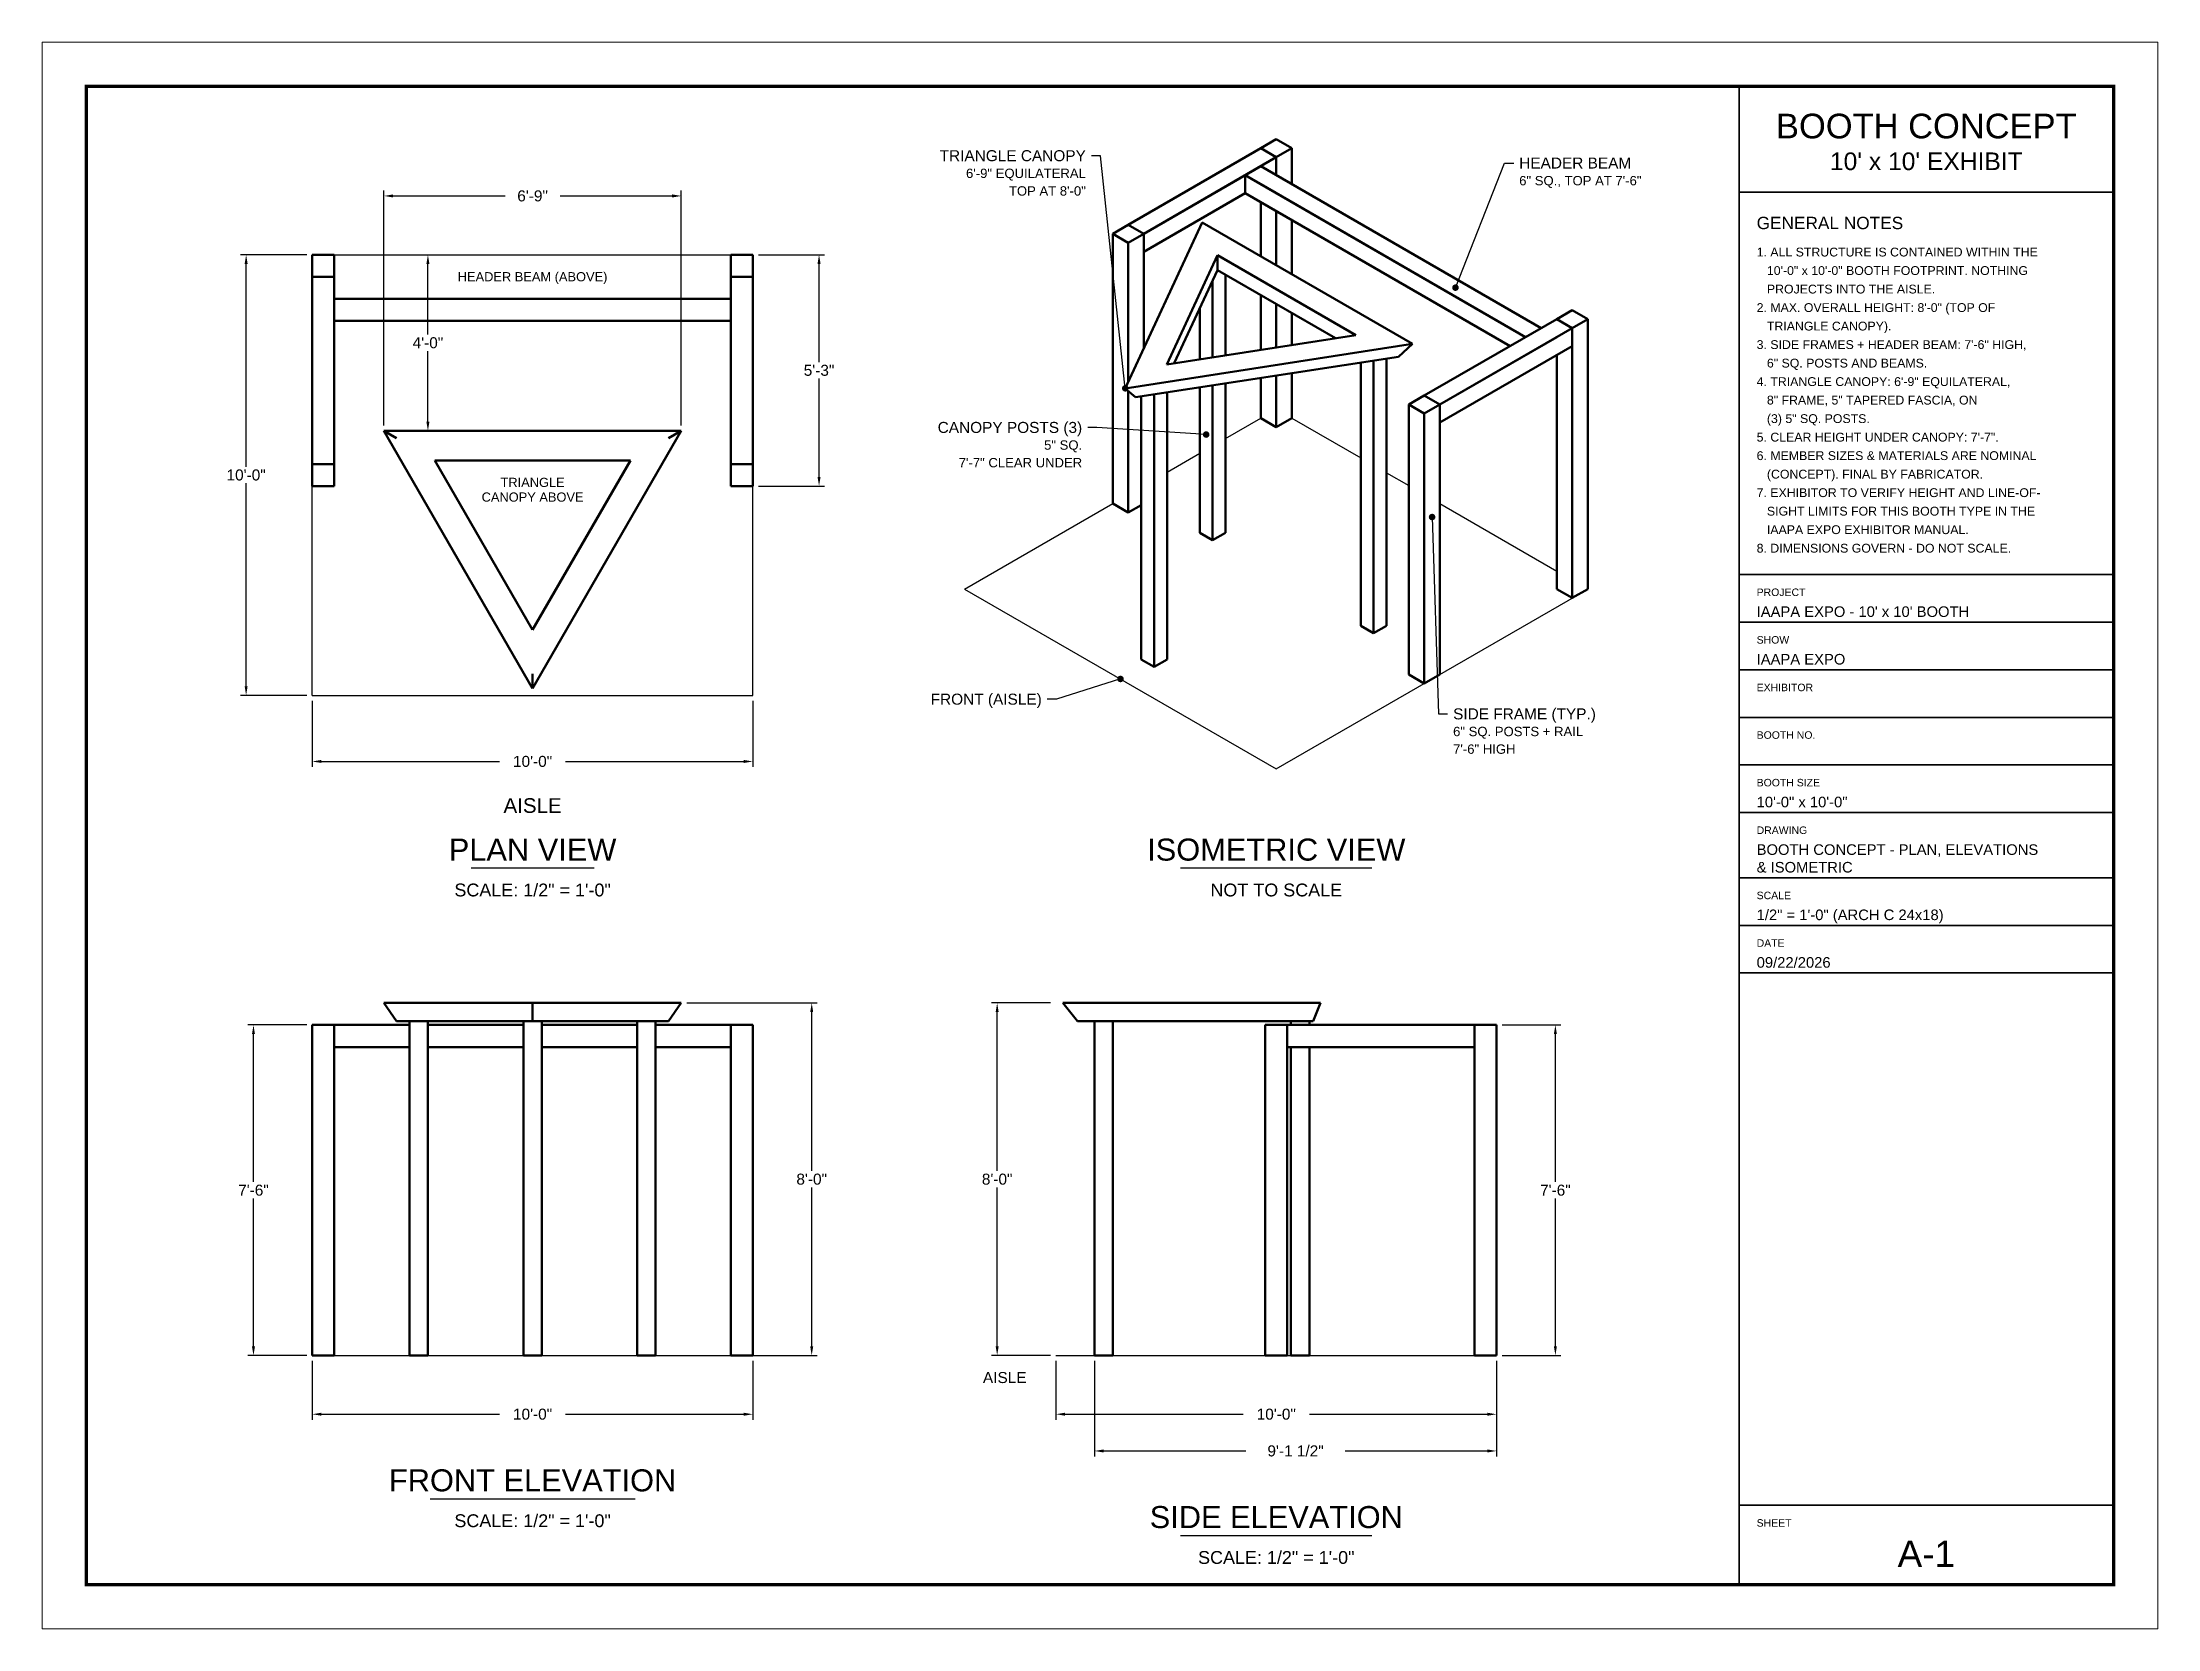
# Model space of a CAD drawing. Header units: inches. Extents: x 0 to 576, y 0 to 432.
import ezdxf
from ezdxf.enums import TextEntityAlignment as Align

# ---------------------------------------------------------------- set-up
doc = ezdxf.new("R2010")
doc.units = ezdxf.units.IN
doc.header["$MEASUREMENT"] = 0
for name, color, linetype, lineweight in [('A-ANNO', 7, 'Continuous', 25), ('A-DIMS', 1, 'Continuous', 18), ('A-FLOR', 8, 'Continuous', 25), ('A-STRC', 7, 'Continuous', 50), ('A-TTLB', 7, 'Continuous', 35), ('A-TTLB-THIN', 8, 'Continuous', 13)]:
    doc.layers.add(name, color=color, linetype=linetype, lineweight=lineweight)
doc.styles.add('ARCH-TXT', font='arial.ttf')
doc.dimstyles.new('ARCH', dxfattribs={"dimtxt": 3, "dimasz": 2.5, "dimexe": 1.5, "dimexo": 1.5, "dimgap": 1, "dimtad": 0, "dimtih": 1, "dimtoh": 1, "dimdec": 4, "dimzin": 1, "dimlunit": 4, "dimtxsty": 'ARCH-TXT', "dimcen": 2.5, "dimclrd": 1, "dimclre": 1, "dimclrt": 7, "dimazin": 3, "dimtfac": 1, "dimtix": 1, "dimtmove": 0, "dimatfit": 3})

msp = doc.modelspace()

# ---------------------------------------------------------------- hatches: boundary and pattern name
at = {"layer": 'A-ANNO'}
h = msp.add_hatch(color=7, dxfattribs=at)
edge = h.paths.add_edge_path()
edge.add_arc((384.79037, 365.18342), 0.9, 0, 360)
h = msp.add_hatch(color=7, dxfattribs=at)
edge = h.paths.add_edge_path()
edge.add_arc((294.88311, 337.77034), 0.9, 0, 360)
h = msp.add_hatch(color=7, dxfattribs=at)
edge = h.paths.add_edge_path()
edge.add_arc((316.90812, 325.17509), 0.9, 0, 360)
h = msp.add_hatch(color=7, dxfattribs=at)
edge = h.paths.add_edge_path()
edge.add_arc((378.42641, 302.72143), 0.9, 0, 360)
h = msp.add_hatch(color=7, dxfattribs=at)
edge = h.paths.add_edge_path()
edge.add_arc((293.57359, 258.63062), 0.9, 0, 360)

# ---------------------------------------------------------------- linework, layer by layer
for p, q in [((288.14719, 401.12551), (285.64719, 401.12551)), ((294.88311, 337.77034), (288.14719, 401.12551)), ((384.79037, 365.18342), (398.14719, 399.12551)), ((398.14719, 399.12551), (400.64719, 399.12551)), ((287.14719, 327.12551), (284.64719, 327.12551)), ((316.90812, 325.17509), (287.14719, 327.12551)), ((378.42641, 302.72143), (380.14719, 249.12551)), ((293.57359, 258.63062), (276.14719, 253.12551)), ((276.14719, 253.12551), (273.64719, 253.12551)), ((380.14719, 249.12551), (382.64719, 249.12551)), ((116.76, 207.16), (150.24, 207.16)), ((309.96, 207.16), (362.04, 207.16)), ((105.6, 35.4), (161.4, 35.4)), ((309.96, 25.4), (362.04, 25.4))]:
    msp.add_line(p, q, dxfattribs=at)
at = {"layer": 'A-FLOR'}
for p, q in [((73.5, 374.16), (193.5, 374.16)), ((73.5, 254.16), (73.5, 374.16)), ((193.5, 254.16), (193.5, 374.16)), ((322.21142, 324.15447), (331.75736, 329.66582)), ((340.24264, 329.66582), (358.98097, 318.84724)), ((306.30152, 314.96888), (315.14035, 320.07198)), ((366.05204, 314.76476), (372.06245, 311.29464)), ((251.14719, 283.12551), (291.45227, 306.39567)), ((380.54773, 306.39567), (412.36753, 288.02449)), ((251.14719, 283.12551), (336, 234.13572)), ((336, 234.13572), (420.85281, 283.12551)), ((73.5, 254.16), (193.5, 254.16)), ((73.5, 74.4), (193.5, 74.4)), ((276, 74.4), (396, 74.4))]:
    msp.add_line(p, q, dxfattribs=at)
at = {"layer": 'A-STRC'}
for p, q in [((331.75736, 403.15051), (336, 405.6)), ((336, 405.6), (340.24264, 403.15051)), ((295.69491, 382.32985), (331.75736, 403.15051)), ((299.93755, 379.88036), (336, 400.70102)), ((299.93755, 379.88036), (331.75736, 398.25153)), ((327.51472, 395.80204), (331.75736, 398.25153)), ((331.75736, 403.15051), (336, 400.70102)), ((331.75736, 398.25153), (408.12489, 354.16072)), ((336, 400.70102), (340.24264, 403.15051)), ((336, 395.80204), (336, 400.70102)), ((340.24264, 393.35255), (340.24264, 403.15051)), ((327.51472, 395.80204), (403.88225, 351.71123)), ((327.51472, 390.90306), (327.51472, 395.80204)), ((331.75736, 393.35255), (403.88225, 351.71123)), ((299.93755, 374.98138), (327.51472, 390.90306)), ((327.51472, 390.90306), (399.63961, 349.26174)), ((331.75736, 373.75663), (331.75736, 388.45357)), ((336, 371.30714), (336, 386.00408)), ((291.45227, 379.88036), (295.69491, 382.32985)), ((315.84746, 382.94222), (294.88308, 337.77032)), ((295.69491, 382.32985), (299.93755, 379.88036)), ((315.84746, 382.94222), (373.12311, 349.87411)), ((340.24264, 368.85765), (340.24264, 383.55459)), ((291.45227, 379.88036), (295.69491, 377.43087)), ((291.45227, 306.39567), (291.45227, 379.88036)), ((295.69491, 377.43087), (299.93755, 379.88036)), ((295.69491, 339.51952), (295.69491, 377.43087)), ((299.93755, 348.66114), (299.93755, 379.88036)), ((299.93755, 374.98138), (299.93755, 379.88036)), ((73.5, 374.16), (79.5, 374.16)), ((73.5, 368.16), (73.5, 374.16)), ((79.5, 368.16), (79.5, 374.16)), ((187.5, 374.16), (193.5, 374.16)), ((187.5, 368.16), (187.5, 374.16)), ((193.5, 368.16), (193.5, 374.16)), ((319.98856, 374.01938), (306.19679, 344.30229)), ((319.98856, 369.9369), (308.23804, 344.61809)), ((319.98856, 374.01938), (357.6683, 352.26497)), ((319.98856, 369.9369), (319.98856, 374.01938)), ((319.98856, 374.01938), (322.21142, 372.73601)), ((319.98856, 369.9369), (352.09152, 351.40225)), ((322.21142, 346.77978), (322.21142, 368.65353)), ((73.5, 368.16), (79.5, 368.16)), ((73.5, 317.16), (73.5, 368.16)), ((79.5, 317.16), (79.5, 368.16)), ((187.5, 368.16), (193.5, 368.16)), ((187.5, 317.16), (187.5, 368.16)), ((193.5, 317.16), (193.5, 368.16)), ((318.67588, 346.23283), (318.67588, 367.10847)), ((331.75736, 348.25654), (331.75736, 363.14218)), ((79.5, 362.16), (187.5, 362.16)), ((79.5, 356.16), (79.5, 362.16)), ((187.5, 356.16), (187.5, 362.16)), ((315.14035, 345.68588), (315.14035, 359.49045)), ((336, 348.91288), (336, 360.69269)), ((340.24264, 349.56922), (340.24264, 358.2432)), ((412.36753, 356.61021), (416.61017, 359.05969)), ((416.61017, 359.05969), (420.85281, 356.61021)), ((79.5, 356.16), (187.5, 356.16)), ((306.19679, 344.30229), (357.66829, 352.26497)), ((376.30509, 335.78954), (412.36753, 356.61021)), ((380.54773, 333.34005), (416.61017, 354.16072)), ((380.54773, 333.34005), (412.36753, 351.71123)), ((403.88225, 351.71123), (408.12489, 354.16072)), ((412.36753, 356.61021), (416.61017, 354.16072)), ((416.61017, 354.16072), (420.85281, 356.61021)), ((416.61017, 280.67602), (416.61017, 354.16072)), ((416.61017, 285.575), (416.61017, 354.16072)), ((416.61017, 349.26174), (416.61017, 354.16072)), ((420.85281, 283.12551), (420.85281, 356.61021)), ((294.88308, 337.77032), (373.12311, 349.87411)), ((297.71151, 335.32083), (369.2594, 346.38934)), ((366.05204, 273.12343), (366.05204, 345.89316)), ((369.2594, 346.38934), (373.12311, 349.87411)), ((380.54773, 328.44107), (416.61017, 349.26174)), ((403.88225, 346.81225), (408.12489, 349.26174)), ((412.36753, 283.12551), (412.36753, 346.81225)), ((331.75736, 329.66582), (331.75736, 340.58776)), ((336, 327.21633), (336, 341.24409)), ((336, 332.11531), (336, 341.24409)), ((340.24264, 329.66582), (340.24264, 341.90043)), ((358.98097, 273.12343), (358.98097, 344.79926)), ((362.5165, 271.08219), (362.5165, 345.34621)), ((362.5165, 275.16467), (362.5165, 345.34621)), ((294.88308, 337.77032), (297.71151, 335.32083)), ((295.69491, 303.94618), (295.69491, 337.0673)), ((295.69491, 308.84516), (295.69491, 337.0673)), ((297.71153, 335.32086), (297.71151, 335.32083)), ((299.23045, 263.93784), (299.23045, 335.55583)), ((302.76598, 261.8966), (302.76598, 336.10277)), ((302.76598, 265.97908), (302.76598, 336.10277)), ((306.30152, 263.93784), (306.30152, 336.64972)), ((315.14035, 298.43482), (315.14035, 338.0171)), ((318.67588, 296.39358), (318.67588, 338.56404)), ((318.67588, 300.47607), (318.67588, 338.56404)), ((322.21142, 298.43482), (322.21142, 339.11099)), ((372.06245, 333.34005), (376.30509, 335.78954)), ((376.30509, 335.78954), (380.54773, 333.34005)), ((331.75736, 329.66582), (336, 327.21633)), ((336, 327.21633), (340.24264, 329.66582)), ((372.06245, 333.34005), (376.30509, 330.89056)), ((372.06245, 259.85536), (372.06245, 333.34005)), ((376.30509, 330.89056), (380.54773, 333.34005)), ((376.30509, 257.40587), (376.30509, 330.89056)), ((376.30509, 262.30485), (376.30509, 330.89056)), ((380.54773, 259.85536), (380.54773, 333.34005)), ((380.54773, 328.44107), (380.54773, 333.34005)), ((93, 326.16), (174, 326.16)), ((93, 326.16), (96.4641, 324.16)), ((93, 326.16), (133.5, 256.0119)), ((133.5, 256.0119), (174, 326.16)), ((170.5359, 324.16), (174, 326.16)), ((73.5, 317.16), (79.5, 317.16)), ((73.5, 311.16), (73.5, 317.16)), ((79.5, 311.16), (79.5, 317.16)), ((106.8564, 318.16), (160.1436, 318.16)), ((106.8564, 318.16), (133.5, 272.0119)), ((133.5, 272.0119), (160.1436, 318.16)), ((187.5, 317.16), (193.5, 317.16)), ((187.5, 311.16), (187.5, 317.16)), ((193.5, 311.16), (193.5, 317.16)), ((73.5, 311.16), (79.5, 311.16)), ((187.5, 311.16), (193.5, 311.16)), ((291.45227, 306.39567), (295.69491, 303.94618)), ((295.69491, 303.94618), (299.23045, 305.98742)), ((315.14035, 298.43482), (318.67588, 296.39358)), ((318.67588, 296.39358), (322.21142, 298.43482)), ((412.36753, 283.12551), (416.61017, 280.67602)), ((416.61017, 280.67602), (420.85281, 283.12551)), ((358.98097, 273.12343), (362.5165, 271.08219)), ((362.5165, 271.08219), (366.05204, 273.12343)), ((133.5, 256.0119), (133.5, 260.0119)), ((299.23045, 263.93784), (302.76598, 261.8966)), ((302.76598, 261.8966), (306.30152, 263.93784)), ((372.06245, 259.85536), (376.30509, 257.40587)), ((376.30509, 257.40587), (380.54773, 259.85536)), ((93, 170.4), (174, 170.4)), ((93, 170.4), (96.4641, 165.4)), ((93, 170.4), (133.5, 170.4)), ((106.8564, 170.4), (160.1436, 170.4)), ((106.8564, 170.4), (133.5, 170.4)), ((133.5, 170.4), (174, 170.4)), ((133.5, 170.4), (160.1436, 170.4)), ((133.5, 170.4), (133.5, 165.4)), ((170.5359, 165.4), (174, 170.4)), ((277.8519, 170.4), (348, 170.4)), ((277.8519, 170.4), (281.8519, 165.4)), ((293.8519, 170.4), (340, 170.4)), ((346, 165.4), (348, 170.4)), ((73.5, 164.4), (79.5, 164.4)), ((73.5, 74.4), (73.5, 164.4)), ((73.5, 158.4), (73.5, 164.4)), ((79.5, 74.4), (79.5, 164.4)), ((79.5, 158.4), (79.5, 164.4)), ((79.5, 164.4), (100, 164.4)), ((96.4641, 165.4), (170.5359, 165.4)), ((96.4641, 165.4), (133.5, 165.4)), ((100, 165.4), (105, 165.4)), ((100, 74.4), (100, 165.4)), ((105, 74.4), (105, 165.4)), ((105, 164.4), (131, 164.4)), ((106.8564, 165.4), (160.1436, 165.4)), ((106.8564, 165.4), (133.5, 165.4)), ((131, 165.4), (136, 165.4)), ((131, 74.4), (131, 165.4)), ((133.5, 165.4), (170.5359, 165.4)), ((133.5, 165.4), (160.1436, 165.4)), ((136, 74.4), (136, 165.4)), ((136, 164.4), (162, 164.4)), ((162, 165.4), (167, 165.4)), ((162, 74.4), (162, 165.4)), ((167, 74.4), (167, 165.4)), ((167, 164.4), (187.5, 164.4)), ((187.5, 164.4), (193.5, 164.4)), ((187.5, 74.4), (187.5, 164.4)), ((187.5, 158.4), (187.5, 164.4)), ((193.5, 74.4), (193.5, 164.4)), ((193.5, 158.4), (193.5, 164.4)), ((281.8519, 165.4), (346, 165.4)), ((286.5, 165.4), (291.5, 165.4)), ((286.5, 74.4), (286.5, 165.4)), ((291.5, 74.4), (291.5, 165.4)), ((293.8519, 165.4), (340, 165.4)), ((333, 164.4), (339, 164.4)), ((333, 74.4), (333, 164.4)), ((339, 74.4), (339, 164.4)), ((339, 164.4), (340, 164.4)), ((339, 158.4), (339, 164.4)), ((339, 164.4), (390, 164.4)), ((340, 165.4), (345, 165.4)), ((340, 164.4), (340, 165.4)), ((345, 164.4), (345, 165.4)), ((345, 164.4), (390, 164.4)), ((378, 164.4), (384, 164.4)), ((390, 164.4), (396, 164.4)), ((390, 74.4), (390, 164.4)), ((390, 158.4), (390, 164.4)), ((396, 74.4), (396, 164.4)), ((79.5, 158.4), (100, 158.4)), ((105, 158.4), (131, 158.4)), ((136, 158.4), (162, 158.4)), ((167, 158.4), (187.5, 158.4)), ((339, 158.4), (340, 158.4)), ((339, 158.4), (390, 158.4)), ((340, 74.4), (340, 158.4)), ((345, 158.4), (390, 158.4)), ((345, 74.4), (345, 158.4)), ((378, 158.4), (384, 158.4)), ((73.5, 74.4), (79.5, 74.4)), ((100, 74.4), (105, 74.4)), ((131, 74.4), (136, 74.4)), ((162, 74.4), (167, 74.4)), ((187.5, 74.4), (193.5, 74.4)), ((286.5, 74.4), (291.5, 74.4)), ((333, 74.4), (339, 74.4)), ((340, 74.4), (345, 74.4)), ((390, 74.4), (396, 74.4))]:
    msp.add_line(p, q, dxfattribs=at)
at = {"layer": 'A-TTLB'}
for p, q in [((462, 12), (462, 420)), ((462, 391.2), (564, 391.2)), ((462, 287.04), (564, 287.04)), ((462, 274.08), (564, 274.08)), ((462, 261.12), (564, 261.12)), ((462, 248.16), (564, 248.16)), ((462, 235.2), (564, 235.2)), ((462, 222.24), (564, 222.24)), ((462, 204.48), (564, 204.48)), ((462, 191.52), (564, 191.52)), ((462, 178.56), (564, 178.56)), ((462, 33.6), (564, 33.6))]:
    msp.add_line(p, q, dxfattribs=at)
at = {"layer": 'A-TTLB', "const_width": 0.96}
msp.add_lwpolyline([(12, 12), (564, 12), (564, 420), (12, 420)], close=True, dxfattribs=at)
at = {"layer": 'A-TTLB-THIN'}
msp.add_lwpolyline([(0, 0), (576, 0), (576, 432), (0, 432)], close=True, dxfattribs=at)

# ---------------------------------------------------------------- texts
at = {"layer": 'A-ANNO', "style": 'ARCH-TXT'}
for s, height, p in [('BOOTH CONCEPT', 6.72, (513, 409.2)), ("10' x 10' EXHIBIT", 4.8, (513, 399.6)), ('HEADER BEAM (ABOVE)', 2.5, (133.5, 368.16)), ('TRIANGLE', 2.5, (133.5, 312.16)), ('CANOPY ABOVE', 2.5, (133.5, 308.16)), ('AISLE', 4, (133.5, 224.16)), ('PLAN VIEW', 6, (133.5, 212.16)), ('ISOMETRIC VIEW', 6, (336, 212.16)), ('SCALE: 1/2" = 1\'-0"', 3.5, (133.5, 201.16)), ('NOT TO SCALE', 3.5, (336, 201.16)), ('FRONT ELEVATION', 6, (133.5, 40.4)), ('SCALE: 1/2" = 1\'-0"', 3.5, (133.5, 29.4)), ('SIDE ELEVATION', 6, (336, 30.4)), ('A-1', 7.2, (513, 20.4)), ('SCALE: 1/2" = 1\'-0"', 3.5, (336, 19.4))]:
    msp.add_text(s, height=height, dxfattribs=at).set_placement(p, align=Align.MIDDLE_CENTER)
for s, height, p in [('TRIANGLE CANOPY', 3, (284.14719, 401.12551)), ('6\'-9" EQUILATERAL', 2.55, (284.14719, 396.32551)), ('TOP AT 8\'-0"', 2.55, (284.14719, 391.52551)), ('CANOPY POSTS (3)', 3, (283.14719, 327.12551)), ('5" SQ.', 2.55, (283.14719, 322.32551)), ('7\'-7" CLEAR UNDER', 2.55, (283.14719, 317.52551)), ('FRONT (AISLE)', 3, (272.14719, 253.12551)), ('AISLE', 3, (268, 68.4))]:
    msp.add_text(s, height=height, dxfattribs=at).set_placement(p, align=Align.MIDDLE_RIGHT)
for s, height, p in [('HEADER BEAM', 3, (402.14719, 399.12551)), ('6" SQ., TOP AT 7\'-6"', 2.55, (402.14719, 394.32551)), ('GENERAL NOTES', 3.36, (466.8, 382.8)), ('1. ALL STRUCTURE IS CONTAINED WITHIN THE', 2.4, (466.8, 374.88)), ('   10\'-0" x 10\'-0" BOOTH FOOTPRINT. NOTHING', 2.4, (466.8, 369.84)), ('   PROJECTS INTO THE AISLE.', 2.4, (466.8, 364.8)), ('2. MAX. OVERALL HEIGHT: 8\'-0" (TOP OF', 2.4, (466.8, 359.76)), ('   TRIANGLE CANOPY).', 2.4, (466.8, 354.72)), ('3. SIDE FRAMES + HEADER BEAM: 7\'-6" HIGH,', 2.4, (466.8, 349.68)), ('   6" SQ. POSTS AND BEAMS.', 2.4, (466.8, 344.64)), ('4. TRIANGLE CANOPY: 6\'-9" EQUILATERAL,', 2.4, (466.8, 339.6)), ('   8" FRAME, 5" TAPERED FASCIA, ON', 2.4, (466.8, 334.56)), ('   (3) 5" SQ. POSTS.', 2.4, (466.8, 329.52)), ('5. CLEAR HEIGHT UNDER CANOPY: 7\'-7".', 2.4, (466.8, 324.48)), ('6. MEMBER SIZES & MATERIALS ARE NOMINAL', 2.4, (466.8, 319.44)), ('   (CONCEPT). FINAL BY FABRICATOR.', 2.4, (466.8, 314.4)), ('7. EXHIBITOR TO VERIFY HEIGHT AND LINE-OF-', 2.4, (466.8, 309.36)), ('   SIGHT LIMITS FOR THIS BOOTH TYPE IN THE', 2.4, (466.8, 304.32)), ('   IAAPA EXPO EXHIBITOR MANUAL.', 2.4, (466.8, 299.28)), ('8. DIMENSIONS GOVERN - DO NOT SCALE.', 2.4, (466.8, 294.24)), ('PROJECT', 2.04, (466.8, 282.24)), ("IAAPA EXPO - 10' x 10' BOOTH", 2.88, (466.8, 276.96)), ('SHOW', 2.04, (466.8, 269.28)), ('IAAPA EXPO', 2.88, (466.8, 264)), ('EXHIBITOR', 2.04, (466.8, 256.32)), ('SIDE FRAME (TYP.)', 3, (384.14719, 249.12551)), ('6" SQ. POSTS + RAIL', 2.55, (384.14719, 244.32551)), ('BOOTH NO.', 2.04, (466.8, 243.36)), ('7\'-6" HIGH', 2.55, (384.14719, 239.52551)), ('BOOTH SIZE', 2.04, (466.8, 230.4)), ('10\'-0" x 10\'-0"', 2.88, (466.8, 225.12)), ('DRAWING', 2.04, (466.8, 217.44)), ('BOOTH CONCEPT - PLAN, ELEVATIONS', 2.88, (466.8, 212.16)), ('& ISOMETRIC', 2.88, (466.8, 207.36)), ('SCALE', 2.04, (466.8, 199.68)), ('1/2" = 1\'-0" (ARCH C 24x18)', 2.88, (466.8, 194.4)), ('DATE', 2.04, (466.8, 186.72)), ('09/22/2026', 2.88, (466.8, 181.44)), ('SHEET', 2.04, (466.8, 28.8))]:
    msp.add_text(s, height=height, dxfattribs=at).set_placement(p, align=Align.MIDDLE_LEFT)

# ---------------------------------------------------------------- dimensions: what is measured, and where the dimension line sits
at = {"layer": 'A-DIMS'}
for base, p1, p2, text in [((93, 390.16), (93, 326.16), (174, 326.16), '6\'-9"'), ((73.5, 236.16), (73.5, 254.16), (193.5, 254.16), '10\'-0"'), ((73.5, 58.4), (73.5, 74.4), (193.5, 74.4), '10\'-0"'), ((276, 58.4), (276, 74.4), (396, 74.4), '10\'-0"'), ((286.5, 48.4), (286.5, 74.4), (396, 74.4), '9\'-1 1/2"')]:
    msp.add_linear_dim(base=base, p1=p1, p2=p2, text=text, dimstyle='ARCH', dxfattribs=at).render()
for base, p1, p2, text in [((55.5, 254.16), (73.5, 254.16), (73.5, 374.16), '10\'-0"'), ((105, 326.16), (93, 326.16), (93, 374.16), '4\'-0"'), ((211.5, 311.16), (193.5, 311.16), (193.5, 374.16), '5\'-3"'), ((209.5, 74.4), (174, 74.4), (174, 170.4), '8\'-0"'), ((260, 74.4), (276, 74.4), (276, 170.4), '8\'-0"'), ((57.5, 74.4), (73.5, 74.4), (73.5, 164.4), '7\'-6"'), ((412, 74.4), (396, 74.4), (396, 164.4), '7\'-6"')]:
    msp.add_linear_dim(base=base, p1=p1, p2=p2, angle=90, text=text, dimstyle='ARCH', dxfattribs=at).render()

doc.saveas('drawing.dxf')
